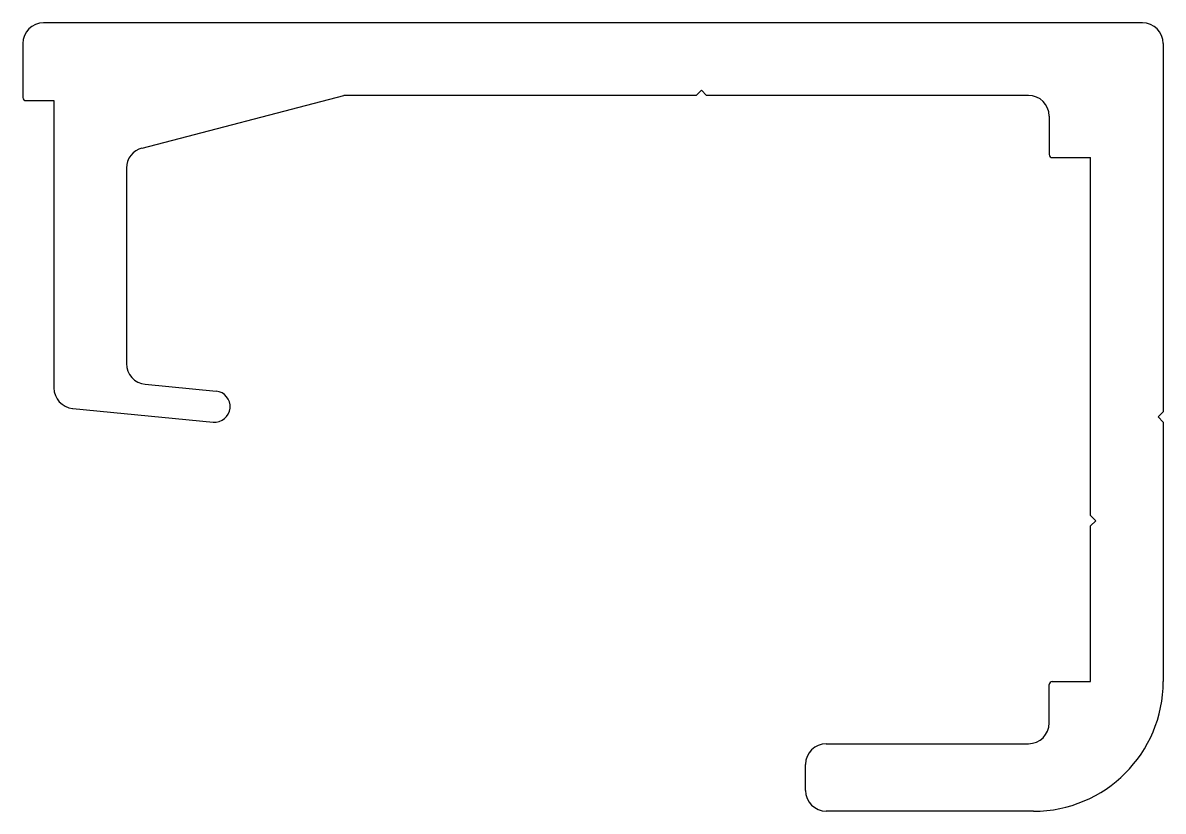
# Model space of a CAD drawing. Extents: x 1753 to 1863, y 2049 to 2125.
import ezdxf

# ---------------------------------------------------------------- set-up
doc = ezdxf.new("R2010")
doc.units = 0
doc.layers.get('0').update_dxf_attribs({"linetype": 'CONTINUOUS'})

msp = doc.modelspace()

# ---------------------------------------------------------------- linework, layer by layer
for p, q in [((1861.49, 2124.65), (1755.49, 2124.65)), ((1753.49, 2122.65), (1753.49, 2117.45)), ((1863.49, 2122.65), (1863.49, 2087.15)), ((1764.99, 2112.58), (1784.45, 2117.65)), ((1791.59, 2117.65), (1784.45, 2117.65)), ((1818.45, 2117.65), (1791.59, 2117.65)), ((1818.45, 2117.65), (1818.95, 2118.15)), ((1819.45, 2117.65), (1818.95, 2118.15)), ((1850.49, 2117.65), (1819.45, 2117.65)), ((1753.79, 2117.15), (1756.49, 2117.15)), ((1756.49, 2117.15), (1756.49, 2089.46)), ((1852.49, 2115.65), (1852.49, 2111.95)), ((1852.79, 2111.65), (1856.49, 2111.65)), ((1856.49, 2077.15), (1856.49, 2111.65)), ((1763.49, 2110.64), (1763.49, 2091.8)), ((1765.3, 2089.81), (1772.13, 2089.14)), ((1758.3, 2087.47), (1771.84, 2086.16)), ((1863.49, 2087.15), (1862.99, 2086.65)), ((1863.49, 2086.15), (1862.99, 2086.65)), ((1863.49, 2086.15), (1863.49, 2061.15)), ((1856.49, 2077.15), (1856.99, 2076.65)), ((1856.49, 2076.15), (1856.99, 2076.65)), ((1856.49, 2061.15), (1856.49, 2076.15)), ((1852.49, 2057.15), (1852.49, 2060.85)), ((1852.79, 2061.15), (1856.49, 2061.15)), ((1830.99, 2055.15), (1850.49, 2055.15)), ((1828.99, 2050.65), (1828.99, 2053.15)), ((1850.99, 2048.65), (1830.99, 2048.65))]:
    msp.add_line(p, q)
for centre, radius, start, end in [((1755.49, 2122.65), 2, 90, 180), ((1861.49, 2122.65), 2, 0, 90), ((1850.49, 2115.65), 2, 0, 90), ((1753.79, 2117.45), 0.3, 180, 270), ((1765.49, 2110.64), 2, 104.6022, 180), ((1852.79, 2111.95), 0.3, 180, 270), ((1765.49, 2091.8), 2, 180, 264.4466), ((1758.49, 2089.46), 2, 180, 264.4466), ((1771.99, 2087.65), 1.5, 264.4466, 84.4466), ((1850.99, 2061.15), 12.5, 270, 360), ((1852.79, 2060.85), 0.3, 90, 180), ((1850.49, 2057.15), 2, 270, 360), ((1830.99, 2053.15), 2, 90, 180), ((1830.99, 2050.65), 2, 180, 270)]:
    msp.add_arc(centre, radius, start, end)

doc.saveas('drawing.dxf')
